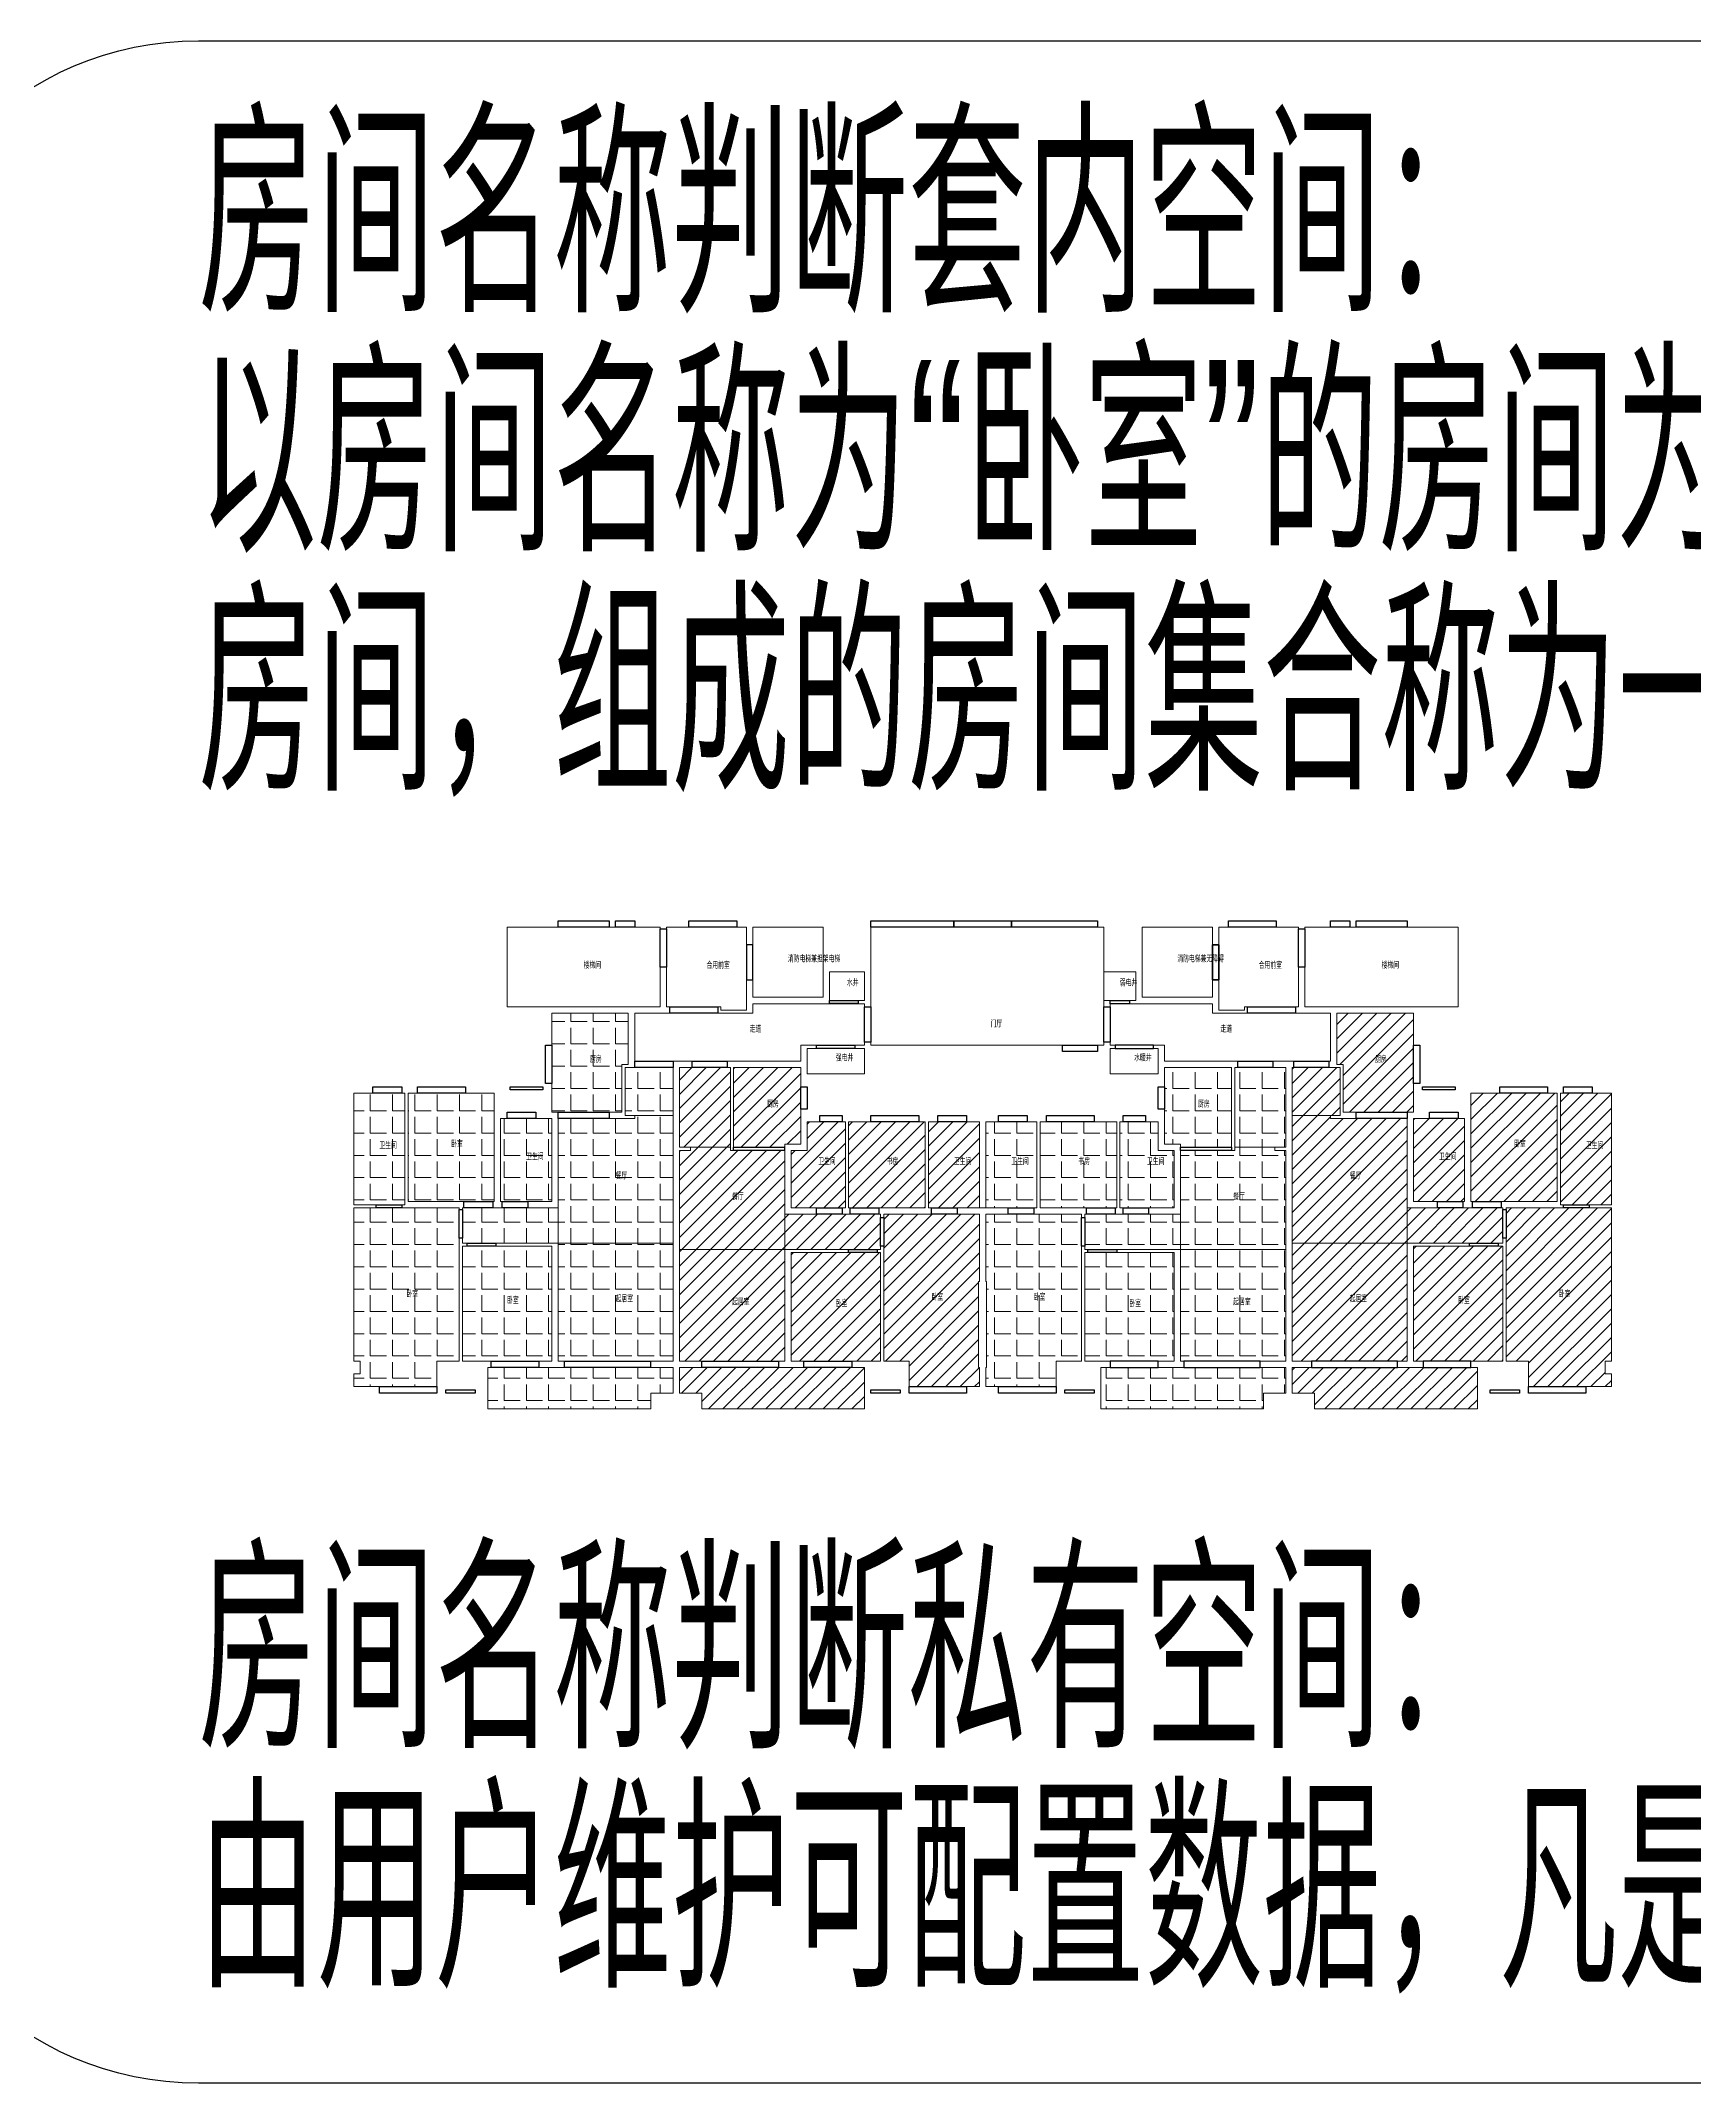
# Model space of a CAD drawing. Header units: millimetres. Extents: x -77018 to 517482, y 298785 to 1560285.
# Drawn here: x 310291 to 362089, y 1061285 to 1125285 of the extents above; entities that cross this region are included whole.
import ezdxf
from ezdxf.enums import TextEntityAlignment as Align

# ---------------------------------------------------------------- set-up
doc = ezdxf.new("R2010")
doc.units = ezdxf.units.MM
doc.header["$LTSCALE"] = 1000
for name, color, linetype, plot in [('AI-空间名称', 130, 'Continuous', False), ('AI-窗', 6, 'Continuous', False), ('AI-门', 4, 'Continuous', False)]:
    doc.layers.add(name, color=color, linetype=linetype, plot=plot)
doc.layers.add('AI-空间框线', color=30, linetype='Continuous', lineweight=20, plot=False)
doc.layers.add('套内', color=9, linetype='Continuous', lineweight=20, plot=False)
doc.layers.add('E-UNIV-DIAG', color=2, linetype='Continuous')
doc.layers.add('E-UNIV-NOTE', color=6, linetype='Continuous')
doc.styles.add('TH-STYLE3', font='tssdeng.shx', dxfattribs={"width": 0.65, "bigfont": 'tssdchn.shx'})
pattern_1 = [(0, (0, 0), (0, 698.5), [508, -190.5]), (90, (0, 0), (-698.5, 4e-14), [508, -190.5])]

msp = doc.modelspace()

# ---------------------------------------------------------------- hatches: boundary and pattern name
at = {"layer": '套内'}
h = msp.add_hatch(dxfattribs=at)
h.set_pattern_fill('ANGLE', color=256, scale=100)
h.set_pattern_definition(pattern_1)
h.paths.add_polyline_path([(321696.77, 1092311.45), (321596.77, 1092311.45), (321596.77, 1092311.45), (320696.77, 1092311.45), (320096.77, 1092311.45), (320096.77, 1088811.45), (321696.77, 1088811.45)])
h.paths.add_polyline_path([(324496.77, 1092311.45), (323596.77, 1092311.45), (323596.77, 1092311.45), (322096.77, 1092311.45), (321796.77, 1092311.45), (321796.77, 1088911.45), (324496.77, 1088911.45)])
h.paths.add_polyline_path([(326296.77, 1091511.45), (325796.77, 1091511.45), (325796.77, 1091511.45), (324896.77, 1091511.45), (324696.77, 1091511.45), (324696.77, 1088911.45), (326296.77, 1088911.45)])
h.paths.add_polyline_path([(330096.77, 1091611.45), (328896.77, 1091611.45), (328896.77, 1091511.45), (328096.77, 1091511.45), (328096.77, 1091511.45), (326496.77, 1091511.45), (326496.77, 1087611.45), (330096.77, 1087611.45)])
h.paths.add_polyline_path([(330096.77, 1087611.45), (326496.77, 1087611.45), (326496.77, 1083911.45), (330096.77, 1083911.45)])
h.paths.add_polyline_path([(326496.77, 1088711.45), (323496.77, 1088711.45), (323496.77, 1087611.45), (326496.77, 1087611.45)])
h.paths.add_polyline_path([(326296.77, 1087511.45), (324546.77, 1087511.45), (324546.77, 1087511.45), (323646.77, 1087511.45), (323496.77, 1087511.45), (323496.77, 1083911.45), (326296.77, 1083911.45)])
h.paths.add_polyline_path([(323396.77, 1087761.45), (323396.77, 1087761.45), (323396.77, 1088661.45), (323396.77, 1088711.45), (321596.77, 1088711.45), (321596.77, 1088711.45), (320796.77, 1088711.45), (320096.77, 1088711.45), (320096.77, 1083911.45), (320296.77, 1083911.45), (320296.77, 1083511.45), (320096.77, 1083511.45), (320096.77, 1083111.45), (322696.77, 1083111.45), (322696.77, 1083911.45), (323396.77, 1083911.45)])
h.paths.add_polyline_path([(330096.77, 1083711.45), (324296.77, 1083711.45), (324296.77, 1082411.45), (329396.77, 1082411.45), (329396.77, 1082911.45), (330096.77, 1082911.45)])
h.paths.add_polyline_path([(330096.77, 1093111.45), (328896.77, 1093111.45), (328596.77, 1093111.45), (328596.77, 1091611.45), (330096.77, 1091611.45)])
h.paths.add_polyline_path([(328496.77, 1093211.45), (328696.77, 1093211.45), (328696.77, 1094811.45), (326296.77, 1094811.45), (326296.77, 1091711.45), (328496.77, 1091711.45)])
h.paths.add_polyline_path([(328258.34, 1085720.5), (328744.17, 1085720.5), (328744.17, 1086003.97), (328258.34, 1086003.97)], flags=24)
h.paths.add_polyline_path([(327457.87, 1093215.78), (327812.36, 1093215.78), (327812.36, 1093508.69), (327457.87, 1093508.69)], flags=24)
h = msp.add_hatch(dxfattribs=at)
h.set_pattern_fill('ANSI31', color=256, scale=100)
h.paths.add_polyline_path([(357896.77, 1092311.45), (357996.77, 1092311.45), (357996.77, 1092311.45), (358896.77, 1092311.45), (359496.77, 1092311.45), (359496.77, 1088811.45), (357896.77, 1088811.45)])
h.paths.add_polyline_path([(355096.77, 1092311.45), (355996.77, 1092311.45), (355996.77, 1092311.45), (357496.77, 1092311.45), (357796.77, 1092311.45), (357796.77, 1088911.45), (355096.77, 1088911.45)])
h.paths.add_polyline_path([(353296.77, 1091511.45), (353796.77, 1091511.45), (353796.77, 1091511.45), (354696.77, 1091511.45), (354896.77, 1091511.45), (354896.77, 1088911.45), (353296.77, 1088911.45)])
h.paths.add_polyline_path([(349496.77, 1091611.45), (350696.77, 1091611.45), (350696.77, 1091511.45), (351496.77, 1091511.45), (351496.77, 1091511.45), (353096.77, 1091511.45), (353096.77, 1087611.45), (349496.77, 1087611.45)])
h.paths.add_polyline_path([(349496.77, 1087611.45), (353096.77, 1087611.45), (353096.77, 1083911.45), (349496.77, 1083911.45)])
h.paths.add_polyline_path([(353096.77, 1088711.45), (356096.77, 1088711.45), (356096.77, 1087611.45), (353096.77, 1087611.45)])
h.paths.add_polyline_path([(353296.77, 1087511.45), (355046.77, 1087511.45), (355046.77, 1087511.45), (355946.77, 1087511.45), (356096.77, 1087511.45), (356096.77, 1083911.45), (353296.77, 1083911.45)])
h.paths.add_polyline_path([(356196.77, 1087761.45), (356196.77, 1087761.45), (356196.77, 1088661.45), (356196.77, 1088711.45), (357996.77, 1088711.45), (357996.77, 1088711.45), (358796.77, 1088711.45), (359496.77, 1088711.45), (359496.77, 1083911.45), (359296.77, 1083911.45), (359296.77, 1083511.45), (359496.77, 1083511.45), (359496.77, 1083111.45), (356896.77, 1083111.45), (356896.77, 1083911.45), (356196.77, 1083911.45)])
h.paths.add_polyline_path([(349496.77, 1083711.45), (355296.77, 1083711.45), (355296.77, 1082411.45), (350196.77, 1082411.45), (350196.77, 1082911.45), (349496.77, 1082911.45)])
h.paths.add_polyline_path([(349496.77, 1093111.45), (350696.77, 1093111.45), (350996.77, 1093111.45), (350996.77, 1091611.45), (349496.77, 1091611.45)])
h.paths.add_polyline_path([(351096.77, 1093211.45), (350896.77, 1093211.45), (350896.77, 1094811.45), (353296.77, 1094811.45), (353296.77, 1091711.45), (351096.77, 1091711.45)])
h.paths.add_polyline_path([(351335.2, 1085720.5), (350849.37, 1085720.5), (350849.37, 1086003.97), (351335.2, 1086003.97)], flags=24)
h.paths.add_polyline_path([(352135.67, 1093215.78), (351781.18, 1093215.78), (351781.18, 1093508.69), (352135.67, 1093508.69)], flags=24)
h = msp.add_hatch(dxfattribs=at)
h.set_pattern_fill('ANSI31', color=256, scale=100)
h.paths.add_polyline_path([(334096.77, 1091811.45), (334096.77, 1091811.45), (334096.77, 1092511.45), (334096.77, 1093111.45), (331996.77, 1093111.45), (331996.77, 1090611.45), (333596.77, 1090611.45), (333596.77, 1090711.45), (334096.77, 1090711.45)])
h.paths.add_polyline_path([(331896.77, 1093111.45), (331796.77, 1093111.45), (331796.77, 1093111.45), (330699.27, 1093111.45), (330296.77, 1093111.45), (330296.77, 1090611.45), (331896.77, 1090611.45)])
h.paths.add_polyline_path([(333596.77, 1090511.45), (331996.77, 1090511.45), (331896.77, 1090511.45), (331896.77, 1090611.45), (330646.77, 1090611.45), (330646.77, 1090511.45), (330296.77, 1090511.45), (330296.77, 1087411.45), (333596.77, 1087411.45), (333596.77, 1088511.45)])
h.paths.add_polyline_path([(336596.77, 1088511.45), (333596.77, 1088511.45), (333596.77, 1087411.45), (335596.77, 1087411.45), (335596.77, 1087411.45), (336496.77, 1087411.45), (336596.77, 1087411.45)])
h.paths.add_polyline_path([(333596.77, 1087411.45), (333596.77, 1087411.45), (330296.77, 1087411.45), (330296.77, 1083911.45), (333596.77, 1083911.45)])
h.paths.add_polyline_path([(336596.77, 1087311.45), (336496.77, 1087311.45), (336496.77, 1087311.45), (335596.77, 1087311.45), (333796.77, 1087311.45), (333796.77, 1083911.45), (336596.77, 1083911.45)])
h.paths.add_polyline_path([(336096.77, 1083711.45), (330296.77, 1083711.45), (330296.77, 1082911.45), (330996.77, 1082911.45), (330996.77, 1082411.45), (336096.77, 1082411.45)])
h.paths.add_polyline_path([(339671.77, 1086411.45), (339696.77, 1086411.45), (339696.77, 1088511.45), (338996.77, 1088511.45), (338996.77, 1088511.45), (338196.77, 1088511.45), (336696.77, 1088511.45), (336696.77, 1083911.45), (337496.77, 1083911.45), (337496.77, 1083111.45), (339696.77, 1083111.45), (339696.77, 1083711.45), (339671.77, 1083711.45)])
h.paths.add_polyline_path([(339696.77, 1091411.45), (339296.77, 1091411.45), (339296.77, 1091411.45), (338396.77, 1091411.45), (338096.77, 1091411.45), (338096.77, 1088711.45), (339696.77, 1088711.45)])
h.paths.add_polyline_path([(337996.77, 1091411.45), (337796.77, 1091411.45), (337796.77, 1091411.45), (336296.77, 1091411.45), (335596.77, 1091411.45), (335596.77, 1088711.45), (337996.77, 1088711.45)])
h.paths.add_polyline_path([(335496.77, 1091411.45), (335396.77, 1091411.45), (335396.77, 1091411.45), (334696.77, 1091411.45), (334296.77, 1091411.45), (334296.77, 1090511.45), (333796.77, 1090511.45), (333796.77, 1088711.45), (335496.77, 1088711.45)])
h.paths.add_polyline_path([(331904.88, 1088913.42), (332260.94, 1088913.42), (332260.94, 1089211.06), (331904.88, 1089211.06)], flags=24)
h = msp.add_hatch(dxfattribs=at)
h.set_pattern_fill('ANGLE', color=256, scale=100)
h.set_pattern_definition(pattern_1)
h.paths.add_polyline_path([(345496.77, 1091811.45), (345496.77, 1091811.45), (345496.77, 1092511.45), (345496.77, 1093111.45), (347596.77, 1093111.45), (347596.77, 1090611.45), (345996.77, 1090611.45), (345996.77, 1090711.45), (345496.77, 1090711.45)])
h.paths.add_polyline_path([(347696.77, 1093111.45), (347796.77, 1093111.45), (347796.77, 1093111.45), (348894.27, 1093111.45), (349296.77, 1093111.45), (349296.77, 1090611.45), (347696.77, 1090611.45)])
h.paths.add_polyline_path([(345996.77, 1090511.45), (347596.77, 1090511.45), (347696.77, 1090511.45), (347696.77, 1090611.45), (348946.77, 1090611.45), (348946.77, 1090511.45), (349296.77, 1090511.45), (349296.77, 1087411.45), (345996.77, 1087411.45), (345996.77, 1088511.45)])
h.paths.add_polyline_path([(342996.77, 1088511.45), (345996.77, 1088511.45), (345996.77, 1087411.45), (343996.77, 1087411.45), (343996.77, 1087411.45), (343096.77, 1087411.45), (342996.77, 1087411.45)])
h.paths.add_polyline_path([(345996.77, 1087411.45), (345996.77, 1087411.45), (349296.77, 1087411.45), (349296.77, 1083911.45), (345996.77, 1083911.45)])
h.paths.add_polyline_path([(342996.77, 1087311.45), (343096.77, 1087311.45), (343096.77, 1087311.45), (343996.77, 1087311.45), (345796.77, 1087311.45), (345796.77, 1083911.45), (342996.77, 1083911.45)])
h.paths.add_polyline_path([(343496.77, 1083711.45), (349296.77, 1083711.45), (349296.77, 1082911.45), (348596.77, 1082911.45), (348596.77, 1082411.45), (343496.77, 1082411.45)])
h.paths.add_polyline_path([(339921.77, 1086411.45), (339896.77, 1086411.45), (339896.77, 1088511.45), (340596.77, 1088511.45), (340596.77, 1088511.45), (341396.77, 1088511.45), (342896.77, 1088511.45), (342896.77, 1083911.45), (342096.77, 1083911.45), (342096.77, 1083111.45), (339896.77, 1083111.45), (339896.77, 1083711.45), (339921.77, 1083711.45)])
h.paths.add_polyline_path([(339896.77, 1091411.45), (340296.77, 1091411.45), (340296.77, 1091411.45), (341196.77, 1091411.45), (341496.77, 1091411.45), (341496.77, 1088711.45), (339896.77, 1088711.45)])
h.paths.add_polyline_path([(341596.77, 1091411.45), (341796.77, 1091411.45), (341796.77, 1091411.45), (343296.77, 1091411.45), (343996.77, 1091411.45), (343996.77, 1088711.45), (341596.77, 1088711.45)])
h.paths.add_polyline_path([(344096.77, 1091411.45), (344196.77, 1091411.45), (344196.77, 1091411.45), (344896.77, 1091411.45), (345296.77, 1091411.45), (345296.77, 1090511.45), (345796.77, 1090511.45), (345796.77, 1088711.45), (344096.77, 1088711.45)])
h.paths.add_polyline_path([(347688.66, 1088913.42), (347332.6, 1088913.42), (347332.6, 1089211.06), (347688.66, 1089211.06)], flags=24)

# ---------------------------------------------------------------- linework, layer by layer
at = {"layer": 'AI-空间框线'}
for points in [[(329696.77, 1095011.45), (324896.77, 1095011.45), (324896.77, 1097511.45), (329696.77, 1097511.45)], [(329896.77, 1097511.45), (332396.77, 1097511.45), (332396.77, 1094911.45), (331596.77, 1094911.45), (331596.77, 1095011.45), (329896.77, 1095011.45), (329896.77, 1097511.45)], [(332596.77, 1095311.45), (334796.77, 1095311.45), (334796.77, 1097511.45), (332596.77, 1097511.45)], [(336296.77, 1097511.45), (343596.77, 1097511.45), (343596.77, 1093811.45), (336296.77, 1093811.45)], [(344796.77, 1095311.45), (346996.77, 1095311.45), (346996.77, 1097511.45), (344796.77, 1097511.45)], [(347196.77, 1097511.45), (349696.77, 1097511.45), (349696.77, 1095011.45), (347996.77, 1095011.45), (347996.77, 1094911.45), (347196.77, 1094911.45), (347196.77, 1097511.45)], [(349896.77, 1095011.45), (354696.77, 1095011.45), (354696.77, 1097511.45), (349896.77, 1097511.45)], [(334996.77, 1096111.45), (336096.77, 1096111.45), (336096.77, 1095211.45), (334996.77, 1095211.45), (334996.77, 1096111.45)], [(343596.77, 1096111.45), (344596.77, 1096111.45), (344596.77, 1095211.45), (343596.77, 1095211.45), (343596.77, 1096111.45)], [(328896.77, 1094811.45), (332596.77, 1094811.45), (332596.77, 1095111.45), (336096.77, 1095111.45), (336096.77, 1093811.45), (334096.77, 1093811.45), (334096.77, 1093311.45), (328896.77, 1093311.45), (328896.77, 1094811.45)], [(346996.77, 1094811.45), (350696.77, 1094811.45), (350696.77, 1093311.45), (345496.77, 1093311.45), (345496.77, 1093811.45), (343796.77, 1093811.45), (343796.77, 1095111.45), (346996.77, 1095111.45), (346996.77, 1094811.45)], [(326296.77, 1094811.45), (328696.77, 1094811.45), (328696.77, 1093211.45), (328496.77, 1093211.45), (328496.77, 1091711.45), (326296.77, 1091711.45), (326296.77, 1094811.45)], [(350896.77, 1094811.45), (353296.77, 1094811.45), (353296.77, 1091711.45), (351096.77, 1091711.45), (351096.77, 1093211.45), (350896.77, 1093211.45), (350896.77, 1094811.45)], [(334296.77, 1093711.45), (336096.77, 1093711.45), (336096.77, 1092911.45), (334296.77, 1092911.45), (334296.77, 1093711.45)], [(343796.77, 1093711.45), (345296.77, 1093711.45), (345296.77, 1092911.45), (343796.77, 1092911.45), (343796.77, 1093711.45)], [(330096.77, 1091611.45), (330096.77, 1093111.45), (328596.77, 1093111.45), (328596.77, 1091611.45)], [(331896.77, 1090611.45), (330296.77, 1090611.45), (330296.77, 1093111.45), (331896.77, 1093111.45)], [(331996.77, 1093111.45), (334096.77, 1093111.45), (334096.77, 1090711.45), (333596.77, 1090711.45), (333596.77, 1090611.45), (331996.77, 1090611.45), (331996.77, 1093111.45)], [(345496.77, 1093111.45), (347596.77, 1093111.45), (347596.77, 1090611.45), (345996.77, 1090611.45), (345996.77, 1090711.45), (345496.77, 1090711.45), (345496.77, 1093111.45)], [(347696.77, 1090611.45), (349296.77, 1090611.45), (349296.77, 1093111.45), (347696.77, 1093111.45)], [(349496.77, 1091611.45), (349496.77, 1093111.45), (350996.77, 1093111.45), (350996.77, 1091611.45)], [(320096.77, 1092311.45), (321696.77, 1092311.45), (321696.77, 1088811.45), (320096.77, 1088811.45), (320096.77, 1092311.45)], [(321796.77, 1092311.45), (324496.77, 1092311.45), (324496.77, 1088911.45), (321796.77, 1088911.45), (321796.77, 1092311.45)], [(355096.77, 1092311.45), (357796.77, 1092311.45), (357796.77, 1088911.45), (355096.77, 1088911.45), (355096.77, 1092311.45)], [(357896.77, 1092311.45), (359496.77, 1092311.45), (359496.77, 1088811.45), (357896.77, 1088811.45), (357896.77, 1092311.45)], [(324696.77, 1091511.45), (326296.77, 1091511.45), (326296.77, 1088911.45), (324696.77, 1088911.45), (324696.77, 1091511.45)], [(330096.77, 1091611.45), (330096.77, 1087611.45), (326496.77, 1087611.45), (326496.77, 1091511.45), (328896.77, 1091511.45), (328896.77, 1091611.45)], [(334296.77, 1091411.45), (335496.77, 1091411.45), (335496.77, 1088711.45), (333796.77, 1088711.45), (333796.77, 1090511.45), (334296.77, 1090511.45), (334296.77, 1091411.45)], [(335596.77, 1091411.45), (337996.77, 1091411.45), (337996.77, 1088711.45), (335596.77, 1088711.45), (335596.77, 1091411.45)], [(338096.77, 1091411.45), (339696.77, 1091411.45), (339696.77, 1088711.45), (338096.77, 1088711.45), (338096.77, 1091411.45)], [(339896.77, 1091411.45), (341496.77, 1091411.45), (341496.77, 1088711.45), (339896.77, 1088711.45), (339896.77, 1091411.45)], [(341596.77, 1091411.45), (343996.77, 1091411.45), (343996.77, 1088711.45), (341596.77, 1088711.45), (341596.77, 1091411.45)], [(344096.77, 1091411.45), (345296.77, 1091411.45), (345296.77, 1090511.45), (345796.77, 1090511.45), (345796.77, 1088711.45), (344096.77, 1088711.45), (344096.77, 1091411.45)], [(349496.77, 1091611.45), (349496.77, 1087611.45), (353096.77, 1087611.45), (353096.77, 1091511.45), (350696.77, 1091511.45), (350696.77, 1091611.45)], [(353296.77, 1091511.45), (354896.77, 1091511.45), (354896.77, 1088911.45), (353296.77, 1088911.45), (353296.77, 1091511.45)], [(333596.77, 1087411.45), (330296.77, 1087411.45), (330296.77, 1090511.45), (330646.77, 1090511.45), (330646.77, 1090611.45), (331896.77, 1090611.45), (331896.77, 1090511.45), (333596.77, 1090511.45)], [(345996.77, 1087411.45), (349296.77, 1087411.45), (349296.77, 1090511.45), (348946.77, 1090511.45), (348946.77, 1090611.45), (347696.77, 1090611.45), (347696.77, 1090511.45), (345996.77, 1090511.45)], [(320096.77, 1088711.45), (323396.77, 1088711.45), (323396.77, 1083911.45), (322696.77, 1083911.45), (322696.77, 1083111.45), (320096.77, 1083111.45), (320096.77, 1083511.45), (320296.77, 1083511.45), (320296.77, 1083911.45), (320096.77, 1083911.45), (320096.77, 1088711.45)], [(326496.77, 1088711.45), (323496.77, 1088711.45), (323496.77, 1087611.45), (326496.77, 1087611.45)], [(353096.77, 1088711.45), (356096.77, 1088711.45), (356096.77, 1087611.45), (353096.77, 1087611.45)], [(356196.77, 1088711.45), (359496.77, 1088711.45), (359496.77, 1083911.45), (359296.77, 1083911.45), (359296.77, 1083511.45), (359496.77, 1083511.45), (359496.77, 1083111.45), (356896.77, 1083111.45), (356896.77, 1083911.45), (356196.77, 1083911.45), (356196.77, 1088711.45)], [(333596.77, 1088511.45), (336596.77, 1088511.45), (336596.77, 1087411.45), (333596.77, 1087411.45)], [(336696.77, 1088511.45), (339696.77, 1088511.45), (339696.77, 1086411.45), (339671.77, 1086411.45), (339671.77, 1083711.45), (339696.77, 1083711.45), (339696.77, 1083111.45), (337496.77, 1083111.45), (337496.77, 1083911.45), (336696.77, 1083911.45), (336696.77, 1088511.45)], [(339896.77, 1088511.45), (342896.77, 1088511.45), (342896.77, 1083911.45), (342096.77, 1083911.45), (342096.77, 1083111.45), (339896.77, 1083111.45), (339896.77, 1083711.45), (339921.77, 1083711.45), (339921.77, 1086411.45), (339896.77, 1086411.45), (339896.77, 1088511.45)], [(345996.77, 1088511.45), (342996.77, 1088511.45), (342996.77, 1087411.45), (345996.77, 1087411.45)], [(323496.77, 1087511.45), (326296.77, 1087511.45), (326296.77, 1083911.45), (323496.77, 1083911.45), (323496.77, 1087511.45)], [(326496.77, 1087611.45), (330096.77, 1087611.45), (330096.77, 1083911.45), (326496.77, 1083911.45), (326496.77, 1087611.45)], [(330296.77, 1087411.45), (333596.77, 1087411.45), (333596.77, 1083911.45), (330296.77, 1083911.45)], [(349296.77, 1087411.45), (345996.77, 1087411.45), (345996.77, 1083911.45), (349296.77, 1083911.45)], [(353096.77, 1087611.45), (349496.77, 1087611.45), (349496.77, 1083911.45), (353096.77, 1083911.45), (353096.77, 1087611.45)], [(353296.77, 1087511.45), (356096.77, 1087511.45), (356096.77, 1083911.45), (353296.77, 1083911.45), (353296.77, 1087511.45)], [(333796.77, 1087311.45), (336596.77, 1087311.45), (336596.77, 1083911.45), (333796.77, 1083911.45), (333796.77, 1087311.45)], [(342996.77, 1087311.45), (345796.77, 1087311.45), (345796.77, 1083911.45), (342996.77, 1083911.45), (342996.77, 1087311.45)], [(324296.77, 1083711.45), (330096.77, 1083711.45), (330096.77, 1082911.45), (329396.77, 1082911.45), (329396.77, 1082411.45), (324296.77, 1082411.45)], [(336096.77, 1083711.45), (330296.77, 1083711.45), (330296.77, 1082911.45), (330996.77, 1082911.45), (330996.77, 1082411.45), (336096.77, 1082411.45)], [(343496.77, 1083711.45), (349296.77, 1083711.45), (349296.77, 1082911.45), (348596.77, 1082911.45), (348596.77, 1082411.45), (343496.77, 1082411.45)], [(355296.77, 1083711.45), (349496.77, 1083711.45), (349496.77, 1082911.45), (350196.77, 1082911.45), (350196.77, 1082411.45), (355296.77, 1082411.45)]]:
    msp.add_lwpolyline(points, close=True, dxfattribs=at)
at = {"layer": 'AI-窗', "color": 6}
for points in [[(326496.77, 1097711.45), (328096.77, 1097711.45), (328096.77, 1097511.45), (326496.77, 1097511.45), (326496.77, 1097711.45)], [(328296.77, 1097711.45), (328896.77, 1097711.45), (328896.77, 1097511.45), (328296.77, 1097511.45), (328296.77, 1097711.45)], [(338896.77, 1097511.45), (336296.77, 1097511.45), (336296.77, 1097711.45), (338896.77, 1097711.45), (338896.77, 1097511.45)], [(343396.77, 1097511.45), (340696.77, 1097511.45), (340696.77, 1097711.45), (343396.77, 1097711.45), (343396.77, 1097511.45)], [(351296.77, 1097511.45), (350696.77, 1097511.45), (350696.77, 1097711.45), (351296.77, 1097711.45), (351296.77, 1097511.45)], [(353096.77, 1097511.45), (351496.77, 1097511.45), (351496.77, 1097711.45), (353096.77, 1097711.45), (353096.77, 1097511.45)], [(326096.77, 1092611.45), (326096.77, 1093811.45), (326296.77, 1093811.45), (326296.77, 1092611.45), (326096.77, 1092611.45)], [(353296.77, 1092611.45), (353296.77, 1093811.45), (353496.77, 1093811.45), (353496.77, 1092611.45), (353296.77, 1092611.45)], [(321596.77, 1092311.45), (320696.77, 1092311.45), (320696.77, 1092511.45), (321596.77, 1092511.45), (321596.77, 1092311.45)], [(323596.77, 1092311.45), (322096.77, 1092311.45), (322096.77, 1092511.45), (323596.77, 1092511.45), (323596.77, 1092311.45)], [(326016.77, 1092411.45), (324996.77, 1092411.45), (324996.77, 1092511.45), (326016.77, 1092511.45), (326016.77, 1092411.45)], [(334096.77, 1091811.45), (334096.77, 1092511.45), (334296.77, 1092511.45), (334296.77, 1091811.45), (334096.77, 1091811.45)], [(345296.77, 1091811.45), (345296.77, 1092511.45), (345496.77, 1092511.45), (345496.77, 1091811.45), (345296.77, 1091811.45)], [(353576.77, 1092511.45), (354596.77, 1092511.45), (354596.77, 1092411.45), (353576.77, 1092411.45), (353576.77, 1092511.45)], [(357496.77, 1092311.45), (355996.77, 1092311.45), (355996.77, 1092511.45), (357496.77, 1092511.45), (357496.77, 1092311.45)], [(358896.77, 1092311.45), (357996.77, 1092311.45), (357996.77, 1092511.45), (358896.77, 1092511.45), (358896.77, 1092311.45)], [(325796.77, 1091511.45), (324896.77, 1091511.45), (324896.77, 1091711.45), (325796.77, 1091711.45), (325796.77, 1091511.45)], [(334696.77, 1091611.45), (335396.77, 1091611.45), (335396.77, 1091411.45), (334696.77, 1091411.45), (334696.77, 1091611.45)], [(337796.77, 1091411.45), (336296.77, 1091411.45), (336296.77, 1091611.45), (337796.77, 1091611.45), (337796.77, 1091411.45)], [(339296.77, 1091411.45), (338396.77, 1091411.45), (338396.77, 1091611.45), (339296.77, 1091611.45), (339296.77, 1091411.45)], [(341196.77, 1091411.45), (340296.77, 1091411.45), (340296.77, 1091611.45), (341196.77, 1091611.45), (341196.77, 1091411.45)], [(343296.77, 1091411.45), (341796.77, 1091411.45), (341796.77, 1091611.45), (343296.77, 1091611.45), (343296.77, 1091411.45)], [(344896.77, 1091411.45), (344196.77, 1091411.45), (344196.77, 1091611.45), (344896.77, 1091611.45), (344896.77, 1091411.45)], [(354696.77, 1091511.45), (353796.77, 1091511.45), (353796.77, 1091711.45), (354696.77, 1091711.45), (354696.77, 1091511.45)], [(322696.77, 1082911.45), (320896.77, 1082911.45), (320896.77, 1083111.45), (322696.77, 1083111.45), (322696.77, 1082911.45)], [(323896.77, 1082911.45), (322976.77, 1082911.45), (322976.77, 1083011.45), (323896.77, 1083011.45), (323896.77, 1082911.45)], [(337216.77, 1082911.45), (336296.77, 1082911.45), (336296.77, 1083011.45), (337216.77, 1083011.45), (337216.77, 1082911.45)], [(339296.77, 1082911.45), (337496.77, 1082911.45), (337496.77, 1083111.45), (339296.77, 1083111.45), (339296.77, 1082911.45)], [(342096.77, 1082911.45), (340296.77, 1082911.45), (340296.77, 1083111.45), (342096.77, 1083111.45), (342096.77, 1082911.45)], [(343296.77, 1082911.45), (342376.77, 1082911.45), (342376.77, 1083011.45), (343296.77, 1083011.45), (343296.77, 1082911.45)], [(356616.77, 1082911.45), (355696.77, 1082911.45), (355696.77, 1083011.45), (356616.77, 1083011.45), (356616.77, 1082911.45)], [(358696.77, 1082911.45), (356896.77, 1082911.45), (356896.77, 1083111.45), (358696.77, 1083111.45), (358696.77, 1082911.45)]]:
    msp.add_lwpolyline(points, dxfattribs=at)
at = {"layer": 'AI-门', "color": 4}
for points in [[(332096.77, 1097711.45), (332096.77, 1097511.45), (330596.77, 1097511.45), (330596.77, 1097711.45), (332096.77, 1097711.45)], [(340696.77, 1097711.45), (340696.77, 1097511.45), (338896.77, 1097511.45), (338896.77, 1097711.45), (340696.77, 1097711.45)], [(348996.77, 1097711.45), (348996.77, 1097511.45), (347496.77, 1097511.45), (347496.77, 1097711.45), (348996.77, 1097711.45)], [(329696.77, 1097461.45), (329896.77, 1097461.45), (329896.77, 1096261.45), (329696.77, 1096261.45), (329696.77, 1097461.45)], [(332596.77, 1096961.45), (332396.77, 1096961.45), (332396.77, 1095861.45), (332596.77, 1095861.45)], [(347196.77, 1096961.45), (346996.77, 1096961.45), (346996.77, 1095861.45), (347196.77, 1095861.45)], [(346996.77, 1096961.45), (347196.77, 1096961.45), (347196.77, 1095861.45), (346996.77, 1095861.45)], [(349696.77, 1097461.45), (349896.77, 1097461.45), (349896.77, 1096261.45), (349696.77, 1096261.45), (349696.77, 1097461.45)], [(334996.77, 1095211.45), (335896.77, 1095211.45), (335896.77, 1095113.45), (334996.77, 1095113.45)], [(343796.77, 1095211.45), (344396.77, 1095211.45), (344396.77, 1095111.45), (343796.77, 1095111.45)], [(331496.77, 1095011.45), (331496.77, 1094811.45), (329996.77, 1094811.45), (329996.77, 1095011.45), (331496.77, 1095011.45)], [(336096.77, 1095011.45), (336296.77, 1095011.45), (336296.77, 1093911.45), (336096.77, 1093911.45)], [(343596.77, 1095011.45), (343796.77, 1095011.45), (343796.77, 1093911.45), (343596.77, 1093911.45), (343596.77, 1095011.45)], [(349596.77, 1095011.45), (349596.77, 1094811.45), (348096.77, 1094811.45), (348096.77, 1095011.45), (349596.77, 1095011.45)], [(334596.77, 1093811.45), (335796.77, 1093811.45), (335796.77, 1093711.45), (334596.77, 1093711.45)], [(343396.77, 1093811.45), (343396.77, 1093611.45), (342296.77, 1093611.45), (342296.77, 1093811.45), (343396.77, 1093811.45)], [(345146.77, 1093811.45), (343946.77, 1093811.45), (343946.77, 1093711.45), (345146.77, 1093711.45)], [(328896.77, 1093311.45), (330096.77, 1093311.45), (330096.77, 1093111.45), (328896.77, 1093111.45)], [(330699.27, 1093111.45), (330699.27, 1093311.45), (331796.77, 1093311.45), (331796.77, 1093111.45), (330699.27, 1093111.45)], [(348894.27, 1093311.45), (348894.27, 1093111.45), (347796.77, 1093111.45), (347796.77, 1093311.45), (348894.27, 1093311.45)], [(349546.77, 1093311.45), (350646.77, 1093311.45), (350646.77, 1093111.45), (349546.77, 1093111.45)], [(326499.27, 1091511.45), (326499.27, 1091711.45), (328096.77, 1091711.45), (328096.77, 1091511.45), (326499.27, 1091511.45)], [(353094.27, 1091711.45), (353094.27, 1091511.45), (351496.77, 1091511.45), (351496.77, 1091711.45), (353094.27, 1091711.45)], [(331996.77, 1090511.45), (331996.77, 1090611.45), (333594.27, 1090611.45), (333594.27, 1090511.45)], [(347596.77, 1090611.45), (347596.77, 1090511.45), (345999.27, 1090511.45), (345999.27, 1090611.45), (347596.77, 1090611.45)], [(321596.77, 1088811.45), (321596.77, 1088711.45), (320796.77, 1088711.45), (320796.77, 1088811.45), (321596.77, 1088811.45)], [(323396.77, 1088661.45), (323496.77, 1088661.45), (323496.77, 1087761.45), (323396.77, 1087761.45), (323396.77, 1088661.45)], [(324446.77, 1088911.45), (324446.77, 1088711.45), (323546.77, 1088711.45), (323546.77, 1088911.45), (324446.77, 1088911.45)], [(325546.77, 1088911.45), (325546.77, 1088711.45), (324746.77, 1088711.45), (324746.77, 1088911.45), (325546.77, 1088911.45)], [(335396.77, 1088711.45), (335396.77, 1088511.45), (334596.77, 1088511.45), (334596.77, 1088711.45), (335396.77, 1088711.45)], [(336546.77, 1088711.45), (336546.77, 1088511.45), (335646.77, 1088511.45), (335646.77, 1088711.45), (336546.77, 1088711.45)], [(338996.77, 1088711.45), (338996.77, 1088511.45), (338196.77, 1088511.45), (338196.77, 1088711.45), (338996.77, 1088711.45)], [(341396.77, 1088711.45), (341396.77, 1088511.45), (340596.77, 1088511.45), (340596.77, 1088711.45), (341396.77, 1088711.45)], [(343946.77, 1088711.45), (343946.77, 1088511.45), (343046.77, 1088511.45), (343046.77, 1088711.45), (343946.77, 1088711.45)], [(344196.77, 1088511.45), (344196.77, 1088711.45), (344996.77, 1088711.45), (344996.77, 1088511.45), (344196.77, 1088511.45)], [(354846.77, 1088911.45), (354846.77, 1088711.45), (354046.77, 1088711.45), (354046.77, 1088911.45), (354846.77, 1088911.45)], [(356046.77, 1088911.45), (356046.77, 1088711.45), (355146.77, 1088711.45), (355146.77, 1088911.45), (356046.77, 1088911.45)], [(356096.77, 1088661.45), (356196.77, 1088661.45), (356196.77, 1087761.45), (356096.77, 1087761.45), (356096.77, 1088661.45)], [(358796.77, 1088811.45), (358796.77, 1088711.45), (357996.77, 1088711.45), (357996.77, 1088811.45), (358796.77, 1088811.45)], [(336596.77, 1088411.45), (336696.77, 1088411.45), (336696.77, 1087511.45), (336596.77, 1087511.45), (336596.77, 1088411.45)], [(342896.77, 1088411.45), (342996.77, 1088411.45), (342996.77, 1087511.45), (342896.77, 1087511.45), (342896.77, 1088411.45)], [(324546.77, 1087611.45), (324546.77, 1087511.45), (323646.77, 1087511.45), (323646.77, 1087611.45), (324546.77, 1087611.45)], [(336496.77, 1087411.45), (336496.77, 1087311.45), (335596.77, 1087311.45), (335596.77, 1087411.45), (336496.77, 1087411.45)], [(343996.77, 1087411.45), (343996.77, 1087311.45), (343096.77, 1087311.45), (343096.77, 1087411.45), (343996.77, 1087411.45)], [(355946.77, 1087611.45), (355946.77, 1087511.45), (355046.77, 1087511.45), (355046.77, 1087611.45), (355946.77, 1087611.45)], [(325894.27, 1083911.45), (325894.27, 1083711.45), (324396.77, 1083711.45), (324396.77, 1083911.45), (325894.27, 1083911.45)], [(329394.27, 1083911.45), (329394.27, 1083711.45), (326696.77, 1083711.45), (326696.77, 1083911.45), (329394.27, 1083911.45)], [(330999.27, 1083711.45), (330999.27, 1083911.45), (333396.77, 1083911.45), (333396.77, 1083711.45), (330999.27, 1083711.45)], [(334199.27, 1083711.45), (334199.27, 1083911.45), (335696.77, 1083911.45), (335696.77, 1083711.45), (334199.27, 1083711.45)], [(345294.27, 1083711.45), (345294.27, 1083911.45), (343796.77, 1083911.45), (343796.77, 1083711.45), (345294.27, 1083711.45)], [(348494.27, 1083711.45), (348494.27, 1083911.45), (346096.77, 1083911.45), (346096.77, 1083711.45), (348494.27, 1083711.45)], [(350099.27, 1083911.45), (350099.27, 1083711.45), (352796.77, 1083711.45), (352796.77, 1083911.45), (350099.27, 1083911.45)], [(353599.27, 1083911.45), (353599.27, 1083711.45), (355096.77, 1083711.45), (355096.77, 1083911.45), (353599.27, 1083911.45)]]:
    msp.add_lwpolyline(points, close=True, dxfattribs=at)
at = {"layer": 'E-UNIV-DIAG', "color": 3}
msp.add_lwpolyline([(495232.03, 1061284.76), (315232.03, 1061284.76, -0.41421356), (305232.03, 1071284.76), (305232.03, 1115284.76, -0.41421356), (315232.03, 1125284.76), (495232.03, 1125284.76, -0.41421356), (505232.03, 1115284.76), (505232.03, 1071284.76, -0.41421356)], format="xyb", close=True, dxfattribs=at)
at = {"layer": '套内'}
msp.add_lwpolyline([(339896.77, 1088711.45), (339696.77, 1088711.45)], dxfattribs=at)

# ---------------------------------------------------------------- texts
at = {"layer": 'AI-空间名称', "style": 'TH-STYLE3', "width": 0.7}
for s, p in [('楼梯间', (327296.77, 1096211.45)), ('合用前室', (331146.77, 1096211.45)), ('消防电梯兼担架电梯', (333696.77, 1096411.45)), ('消防电梯兼无障碍', (345896.77, 1096411.45)), ('合用前室', (348446.77, 1096211.45)), ('楼梯间', (352296.77, 1096211.45)), ('水井', (335546.77, 1095661.45)), ('弱电井', (344096.77, 1095661.45)), ('走道', (332496.77, 1094211.45)), ('门厅', (340046.56, 1094372.38)), ('走道', (347246.77, 1094211.45)), ('厨房', (327496.77, 1093261.45)), ('强电井', (335196.77, 1093311.45)), ('水暖井', (344546.77, 1093311.45)), ('厨房', (352096.77, 1093261.45)), ('厨房', (333046.77, 1091861.45)), ('厨房', (346546.77, 1091861.45)), ('卫生间', (320896.77, 1090561.45)), ('卧室', (323146.77, 1090611.45)), ('卧室', (356446.77, 1090611.45)), ('卫生间', (358696.77, 1090561.45)), ('卫生间', (325496.77, 1090211.45)), ('卫生间', (334646.77, 1090061.45)), ('书房', (336796.77, 1090061.45)), ('卫生间', (338896.77, 1090061.45)), ('卫生间', (340696.77, 1090061.45)), ('书房', (342796.77, 1090061.45)), ('卫生间', (344946.77, 1090061.45)), ('卫生间', (354096.77, 1090211.45)), ('餐厅', (328296.77, 1089611.45)), ('餐厅', (351296.77, 1089611.45)), ('餐厅', (331946.77, 1088961.45)), ('餐厅', (347646.77, 1088961.45)), ('卧室', (321746.77, 1085911.45)), ('卧室', (357846.77, 1085911.45)), ('卧室', (324896.77, 1085711.45)), ('起居室', (328296.77, 1085761.45)), ('起居室', (331946.77, 1085661.45)), ('卧室', (335196.77, 1085611.45)), ('卧室', (338196.77, 1085811.45)), ('卧室', (341396.77, 1085811.45)), ('卧室', (344396.77, 1085611.45)), ('起居室', (347646.77, 1085661.45)), ('起居室', (351296.77, 1085761.45)), ('卧室', (354696.77, 1085711.45))]:
    msp.add_text(s, height=200, dxfattribs=at).set_placement(p)
at = {"layer": 'E-UNIV-NOTE', "style": 'TH-STYLE3', "width": 0.65}
for s, p in [('房间名称判断套内空间：', (315232.03, 1119784.76)), ('以房间名称为“卧室”的房间为起点，合并所有相联通且房间名称不为“走道”、“楼梯间”、“前室”的', (315232.03, 1112284.76)), ('房间，组成的房间集合称为一个“套内空间”，如下图所示，合并后共有4个“套内空间”。', (315232.03, 1104784.76)), ('房间名称判断私有空间：', (315232.03, 1074784.76)), ('由用户维护可配置数据，凡是房间名称与数据列表中的私有空间名称匹配，则认为该房间是私有空间。', (315232.03, 1067284.76))]:
    msp.add_text(s, height=6000, dxfattribs=at).set_placement(p, align=Align.MIDDLE_LEFT)

doc.saveas('drawing.dxf')
